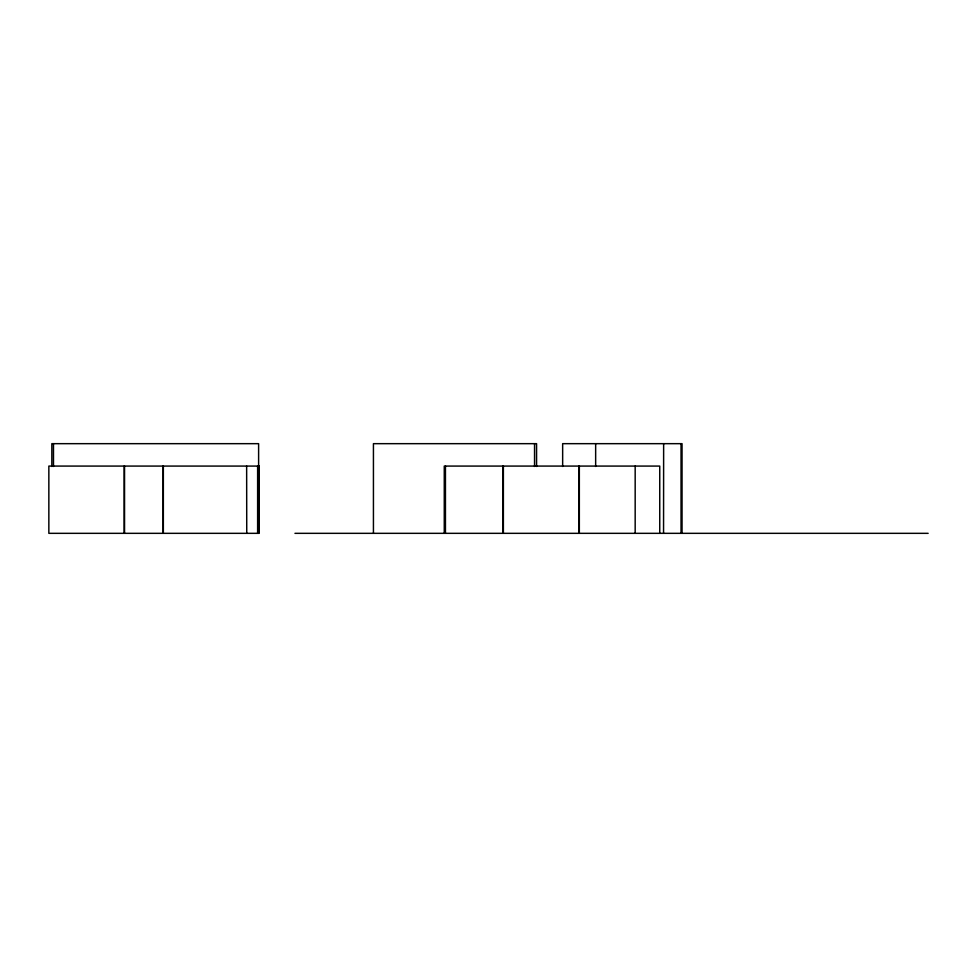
<?xml version="1.0" encoding="UTF-8"?>
<svg xmlns="http://www.w3.org/2000/svg" width="977" height="977" viewBox="0 0 977 977"><rect width="100%" height="100%" fill="white"/><g stroke="black" fill="none" stroke-linecap="round" stroke-linejoin="round"><path stroke-width="1.47" d="M294.956 533.332L928.15 533.332M682.044 533.332L682.044 443.668L562.654 443.668L562.654 466.456M681.042 443.668L681.042 533.332M663.639 443.668L663.554 533.332M659.744 533.332L659.744 466.078L444.266 466.078L444.266 533.332M635.172 466.078L635.172 533.332M595.652 443.668L595.652 466.456M579.337 466.078L579.337 533.332M578.97 466.078L578.97 533.332M536.568 466.456L536.568 443.668L373.434 443.668L373.434 533.332M534.553 443.668L534.553 466.456M503.375 466.078L503.375 533.332M502.825 466.078L502.825 533.332M445.439 466.078L445.439 533.332M258.612 533.332L258.612 443.668L51.842 443.668L51.842 466.456M257.623 466.078L257.623 533.332M246.644 466.078L246.741 533.332M163.342 466.078L163.342 533.332M163.159 466.078L163.159 533.332M124.543 466.078L124.543 533.332M124.177 466.078L124.177 533.332M53.479 443.668L53.479 466.456M259.064 466.078L48.85 466.078L48.85 533.332L259.064 533.332L259.064 466.078"/></g></svg>
